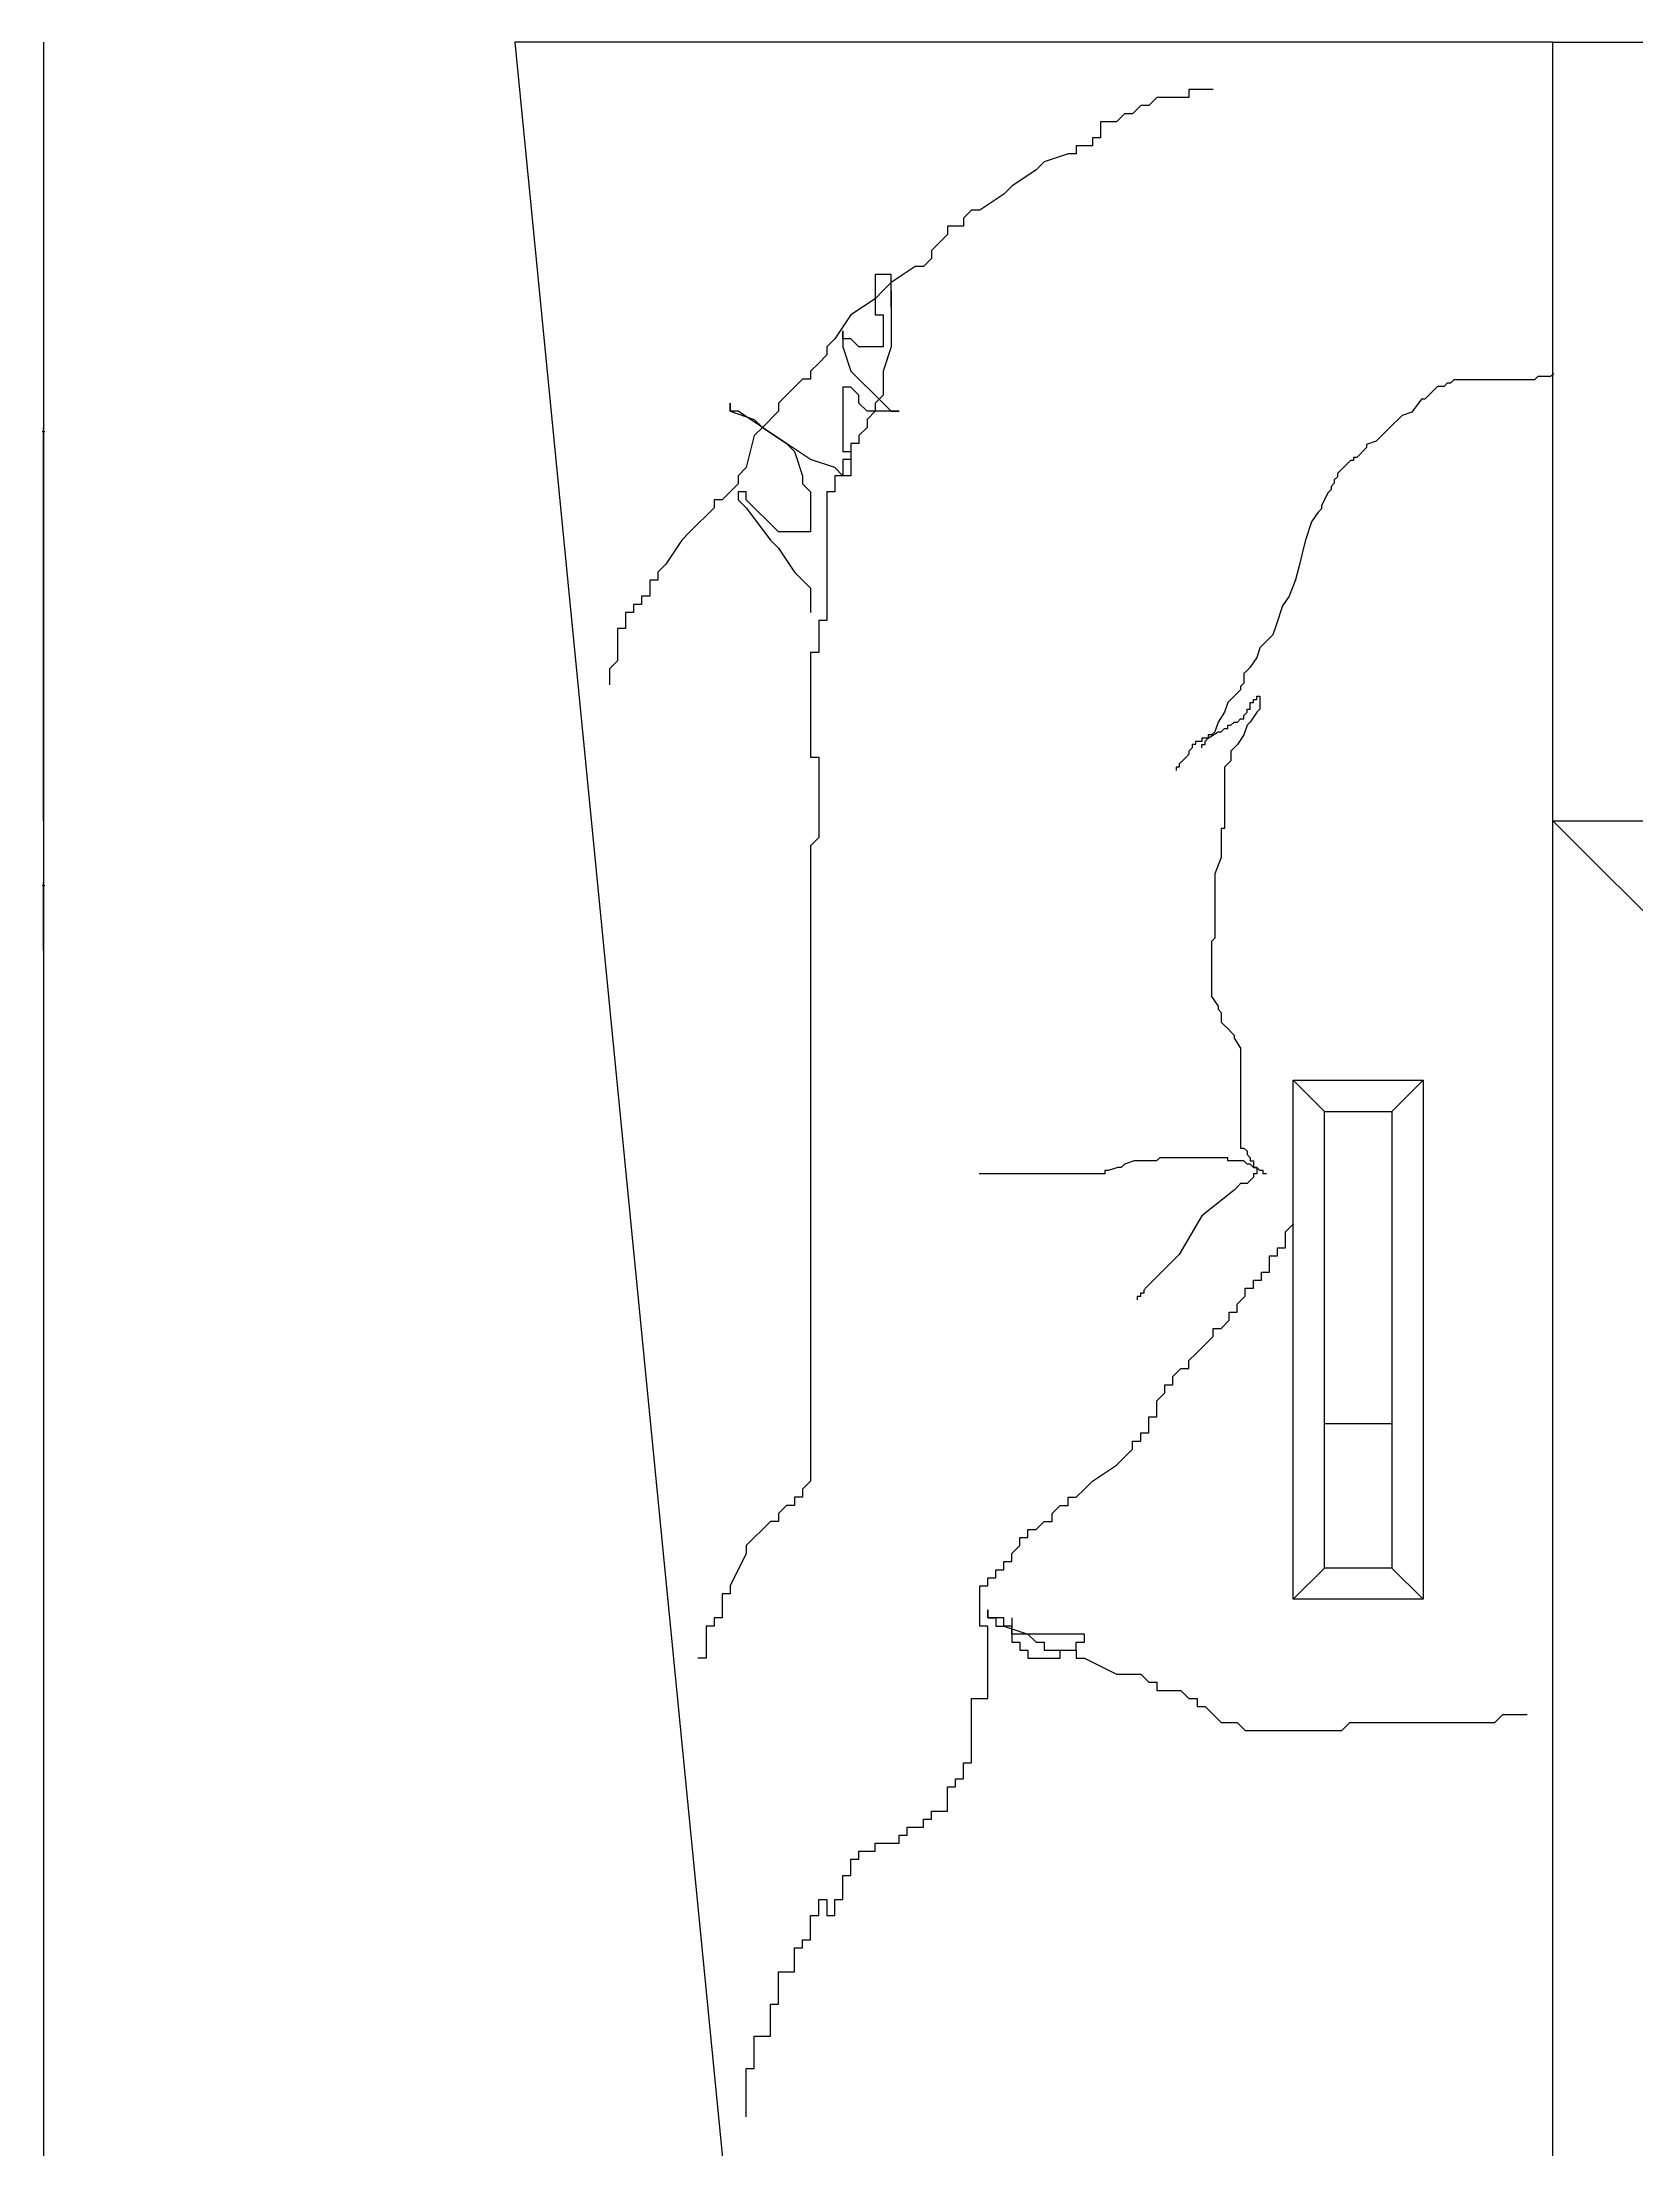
# Model space of a CAD drawing. Header units: metres. Extents: x -150 to 5859, y 346 to 5792.
# Drawn here: x -102 to 512, y 3061 to 3873 of the extents above; entities that cross this region are included whole.
import ezdxf

# ---------------------------------------------------------------- set-up
doc = ezdxf.new("R2010")
doc.units = ezdxf.units.M
for name, color, linetype in [('2', 2, 'Continuous'), ('3', 3, 'Continuous'), ('4', 4, 'Continuous'), ('7', 7, 'Continuous'), ('BH', 3, 'Continuous'), ('DIM', 3, 'Continuous')]:
    doc.layers.add(name, color=color, linetype=linetype)
doc.dimstyles.get("Standard").update_dxf_attribs({"dimtxt": 2.5, "dimasz": 2.5, "dimexe": 1.25, "dimexo": 0.625, "dimtad": 1, "dimcen": 2.5, "dimazin": 3, "dimtfac": 1, "dimtmove": 0, "dimatfit": 3})

# ---------------------------------------------------------------- blocks, each defined once
blk = doc.blocks.new('*D13')
for p, q in [((-101.48, 3872.94), (-101.48, 2672.94)), ((-101.73, 2672.94), (-101.98, 2672.94)), ((-101.48, 1472.94), (-101.48, 2672.94)), ((-101.48, 2672.94), (-101.48, 2672.94)), ((-101.23, 2672.94), (-100.98, 2672.94))]:
    blk.add_line(p, q)
at = {"layer": 'Defpoints'}
for p in [(-101.48, 3872.94), (-101.48, 2672.94), (-101.48, 1472.94)]:
    blk.add_point(p, dxfattribs=at)
at = {"layer": 'DIM', "insert": (-101.48, 2674.065), "char_height": 1, "attachment_point": 5}
blk.add_mtext('0', dxfattribs=at)
blk = doc.blocks.new('*D14')
for p, q in [((-101.48, 3522.94), (-101.48, 2747.94)), ((-101.73, 2747.94), (-101.98, 2747.94)), ((-101.48, 1972.94), (-101.48, 2747.94)), ((-101.48, 2747.94), (-101.48, 2747.94)), ((-101.23, 2747.94), (-100.98, 2747.94))]:
    blk.add_line(p, q)
at = {"layer": 'Defpoints'}
for p in [(-101.48, 3522.94), (-101.48, 2747.94), (-101.48, 1972.94)]:
    blk.add_point(p, dxfattribs=at)
at = {"layer": 'DIM', "insert": (-101.48, 2749.065), "char_height": 1, "attachment_point": 5}
blk.add_mtext('0', dxfattribs=at)
blk = doc.blocks.new('*D21')
for p, q in [((-101.48, 3572.94), (-101.48, 3547.94)), ((-101.73, 3547.94), (-101.98, 3547.94)), ((-101.48, 3522.94), (-101.48, 3547.94)), ((-101.48, 3547.94), (-101.48, 3547.94)), ((-101.23, 3547.94), (-100.98, 3547.94))]:
    blk.add_line(p, q)
at = {"layer": 'Defpoints'}
for p in [(-101.48, 3572.94), (-101.48, 3547.94), (-101.48, 3522.94)]:
    blk.add_point(p, dxfattribs=at)
at = {"layer": 'DIM', "insert": (-101.48, 3549.065), "char_height": 1, "attachment_point": 5}
blk.add_mtext('0', dxfattribs=at)
blk = doc.blocks.new('*D22')
for p, q in [((-101.48, 3872.94), (-101.48, 3722.94)), ((-101.73, 3722.94), (-101.98, 3722.94)), ((-101.48, 3572.94), (-101.48, 3722.94)), ((-101.48, 3722.94), (-101.48, 3722.94)), ((-101.23, 3722.94), (-100.98, 3722.94))]:
    blk.add_line(p, q)
at = {"layer": 'Defpoints'}
for p in [(-101.48, 3872.94), (-101.48, 3722.94), (-101.48, 3572.94)]:
    blk.add_point(p, dxfattribs=at)
at = {"layer": 'DIM', "insert": (-101.48, 3724.065), "char_height": 1, "attachment_point": 5}
blk.add_mtext('0', dxfattribs=at)

msp = doc.modelspace()

# ---------------------------------------------------------------- hatches: boundary and pattern name
at = {"layer": 'BH'}
h = msp.add_hatch(dxfattribs=at)
h.set_pattern_fill('AR-RROOF', scale=60)
h.paths.add_polyline_path([(418.1, 3460.94), (392.1, 3460.94), (392.1, 3284.94), (418.1, 3284.94)])

# ---------------------------------------------------------------- linework, layer by layer
at = {"layer": '2'}
msp.add_lwpolyline([(315.77, 1472.94), (480.1, 1472.94), (480.1, 3872.94), (80.1, 3872.94), (315.77, 1472.94)], dxfattribs=at)
at = {"layer": '3'}
msp.add_lwpolyline([(418.1, 3460.94), (418.1, 3284.94), (392.1, 3284.94), (392.1, 3460.94)], close=True, dxfattribs=at)
at = {"layer": '4'}
msp.add_line((480.1, 3872.94), (1980.1, 3872.94), dxfattribs=at)
at = {"layer": '7'}
for p, q in [((530.1, 3522.94), (480.1, 3572.94)), ((392.1, 3460.94), (380.1, 3472.94)), ((418.1, 3460.94), (430.1, 3472.94)), ((392.1, 3284.94), (380.1, 3272.94)), ((418.1, 3284.94), (430.1, 3272.94))]:
    msp.add_line(p, q, dxfattribs=at)
for points in [[(480.1, 1472.94), (480.1, 3572.94), (1980.1, 3572.94), (1980.1, 1472.94)], [(430.1, 3472.94), (430.1, 3272.94)]]:
    msp.add_lwpolyline(points, dxfattribs=at)
msp.add_lwpolyline([(430.1, 3472.94), (430.1, 3272.94), (380.1, 3272.94), (380.1, 3472.94), (430.1, 3472.94)], close=True, dxfattribs=at)
at = {"layer": 'BH'}
for p, q in [((327.51, 3851.58), (324.4, 3848.48)), ((339.91, 3851.58), (327.51, 3851.58)), ((339.91, 3854.68), (339.91, 3851.58)), ((349.22, 3854.68), (339.91, 3854.68)), ((305.8, 3842.28), (305.8, 3836.09)), ((312, 3842.28), (305.8, 3842.28)), ((315.1, 3845.38), (312, 3842.28)), ((318.2, 3845.38), (315.1, 3845.38)), ((321.3, 3848.48), (318.2, 3845.38)), ((324.4, 3848.48), (321.3, 3848.48)), ((302.69, 3836.09), (302.69, 3832.99)), ((305.8, 3836.09), (302.69, 3836.09)), ((284.08, 3826.79), (280.98, 3823.69)), ((293.39, 3829.89), (284.08, 3826.79)), ((296.49, 3829.89), (293.39, 3829.89)), ((296.49, 3832.99), (296.49, 3829.89)), ((302.69, 3832.99), (296.49, 3832.99)), ((271.68, 3817.49), (268.58, 3814.39)), ((280.98, 3823.69), (271.68, 3817.49)), ((268.58, 3814.39), (259.27, 3808.19)), ((246.87, 3801.99), (246.87, 3798.89)), ((253.07, 3801.99), (246.87, 3801.99)), ((256.17, 3808.19), (253.07, 3805.09)), ((253.07, 3805.09), (253.07, 3801.99)), ((259.27, 3808.19), (256.17, 3808.19)), ((243.76, 3795.79), (240.66, 3792.69)), ((240.66, 3792.69), (240.66, 3789.59)), ((246.87, 3798.89), (243.76, 3795.79)), ((234.46, 3786.49), (225.16, 3780.29)), ((237.56, 3786.49), (234.46, 3786.49)), ((240.66, 3789.59), (237.56, 3786.49)), ((218.95, 3783.39), (218.95, 3767.89)), ((225.16, 3783.39), (218.95, 3783.39)), ((222.05, 3777.19), (218.95, 3774.09)), ((225.16, 3780.29), (222.05, 3777.19)), ((225.16, 3770.99), (225.16, 3783.39)), ((225.16, 3777.19), (225.16, 3755.49)), ((218.95, 3774.09), (209.65, 3767.89)), ((209.65, 3767.89), (203.45, 3758.59)), ((206.55, 3761.69), (206.55, 3755.49)), ((206.55, 3758.59), (206.55, 3761.69)), ((218.95, 3767.89), (222.05, 3767.89)), ((222.05, 3767.89), (222.05, 3755.49)), ((200.34, 3752.4), (197.24, 3749.3)), ((203.45, 3758.59), (200.34, 3755.49)), ((200.34, 3755.49), (200.34, 3752.4)), ((209.65, 3758.59), (206.55, 3758.59)), ((206.55, 3755.49), (209.65, 3746.2)), ((212.75, 3755.49), (209.65, 3758.59)), ((222.05, 3755.49), (212.75, 3755.49)), ((225.16, 3755.49), (222.05, 3746.2)), ((197.24, 3749.3), (194.14, 3746.2)), ((194.14, 3746.2), (194.14, 3743.1)), ((209.65, 3746.2), (222.05, 3733.8)), ((222.05, 3746.2), (222.05, 3736.9)), ((474.29, 3744.05), (473.05, 3742.81)), ((479.27, 3744.05), (474.29, 3744.05)), ((480.51, 3745.3), (479.27, 3744.05)), ((187.94, 3740), (181.73, 3733.8)), ((191.04, 3743.1), (187.94, 3740)), ((194.14, 3743.1), (191.04, 3743.1)), ((209.65, 3740), (206.55, 3740)), ((206.55, 3740), (206.55, 3715.2)), ((212.75, 3736.9), (209.65, 3740)), ((212.75, 3733.8), (212.75, 3736.9)), ((222.05, 3736.9), (218.95, 3733.8)), ((431.98, 3736.59), (430.74, 3735.35)), ((433.23, 3737.83), (431.98, 3736.59)), ((434.47, 3739.08), (433.23, 3737.83)), ((435.72, 3740.32), (434.47, 3739.08)), ((438.2, 3740.32), (435.72, 3740.32)), ((439.45, 3741.56), (438.2, 3740.32)), ((440.69, 3741.56), (439.45, 3741.56)), ((441.94, 3742.81), (440.69, 3741.56)), ((473.05, 3742.81), (441.94, 3742.81)), ((163.13, 3733.8), (163.13, 3730.7)), ((163.13, 3730.7), (163.13, 3733.8)), ((163.13, 3730.7), (172.43, 3727.6)), ((166.23, 3730.7), (163.13, 3730.7)), ((175.53, 3724.5), (166.23, 3730.7)), ((181.73, 3730.7), (175.53, 3724.5)), ((181.73, 3733.8), (181.73, 3730.7)), ((215.85, 3730.7), (212.75, 3733.8)), ((228.26, 3730.7), (215.85, 3730.7)), ((218.95, 3730.7), (215.85, 3727.6)), ((218.95, 3733.8), (218.95, 3730.7)), ((222.05, 3733.8), (225.16, 3730.7)), ((225.16, 3730.7), (228.26, 3730.7)), ((422.03, 3729.13), (417.05, 3724.15)), ((425.76, 3730.37), (422.03, 3729.13)), ((429.49, 3735.35), (425.76, 3730.37)), ((430.74, 3735.35), (429.49, 3735.35)), ((172.43, 3721.4), (169.33, 3709)), ((172.43, 3727.6), (175.53, 3724.5)), ((175.53, 3724.5), (172.43, 3721.4)), ((175.53, 3724.5), (184.84, 3718.3)), ((194.14, 3712.1), (175.53, 3724.5)), ((215.85, 3724.5), (212.75, 3721.4)), ((212.75, 3721.4), (212.75, 3718.3)), ((215.85, 3727.6), (215.85, 3724.5)), ((417.05, 3724.15), (412.07, 3719.18)), ((184.84, 3718.3), (187.94, 3715.2)), ((187.94, 3715.2), (191.04, 3705.9)), ((203.45, 3709), (194.14, 3712.1)), ((206.55, 3715.2), (209.65, 3715.2)), ((206.55, 3712.1), (206.55, 3705.9)), ((209.65, 3712.1), (206.55, 3712.1)), ((209.65, 3718.3), (209.65, 3712.1)), ((212.75, 3718.3), (209.65, 3718.3)), ((209.65, 3715.2), (209.65, 3705.9)), ((402.12, 3711.72), (399.63, 3709.23)), ((403.36, 3711.72), (402.12, 3711.72)), ((403.36, 3712.96), (403.36, 3711.72)), ((404.61, 3712.96), (403.36, 3712.96)), ((405.85, 3714.2), (404.61, 3712.96)), ((407.09, 3715.45), (405.85, 3714.2)), ((408.34, 3716.69), (407.09, 3715.45)), ((412.07, 3719.18), (408.34, 3717.94)), ((408.34, 3717.94), (408.34, 3716.69)), ((169.33, 3709), (166.23, 3705.9)), ((166.23, 3705.9), (166.23, 3702.8)), ((191.04, 3705.9), (191.04, 3702.8)), ((206.55, 3705.9), (203.45, 3709)), ((206.55, 3705.9), (203.45, 3705.9)), ((203.45, 3705.9), (203.45, 3699.7)), ((209.65, 3705.9), (206.55, 3705.9)), ((397.14, 3705.5), (395.89, 3704.26)), ((395.89, 3704.26), (395.89, 3703.01)), ((398.38, 3707.99), (397.14, 3706.74)), ((397.14, 3706.74), (397.14, 3705.5)), ((399.63, 3709.23), (398.38, 3707.99)), ((156.92, 3696.6), (156.92, 3693.5)), ((160.02, 3696.6), (156.92, 3696.6)), ((166.23, 3702.8), (160.02, 3696.6)), ((166.23, 3699.7), (166.23, 3696.6)), ((169.33, 3699.7), (166.23, 3699.7)), ((166.23, 3696.6), (169.33, 3693.5)), ((169.33, 3696.6), (169.33, 3699.7)), ((172.43, 3693.5), (169.33, 3696.6)), ((191.04, 3702.8), (194.14, 3699.7)), ((194.14, 3699.7), (194.14, 3684.2)), ((200.34, 3699.7), (200.34, 3650.11)), ((203.45, 3699.7), (200.34, 3699.7)), ((393.41, 3699.28), (390.92, 3694.31)), ((394.65, 3700.52), (393.41, 3699.28)), ((395.89, 3703.01), (394.65, 3701.77)), ((394.65, 3701.77), (394.65, 3700.52)), ((150.72, 3687.3), (147.62, 3684.2)), ((153.82, 3690.4), (150.72, 3687.3)), ((156.92, 3693.5), (153.82, 3690.4)), ((169.33, 3693.5), (178.63, 3681.1)), ((178.63, 3687.3), (172.43, 3693.5)), ((181.73, 3684.2), (178.63, 3687.3)), ((387.18, 3688.09), (384.69, 3680.63)), ((389.67, 3691.82), (387.18, 3688.09)), ((390.92, 3693.06), (389.67, 3691.82)), ((390.92, 3694.31), (390.92, 3693.06)), ((144.52, 3681.1), (138.31, 3671.8)), ((147.62, 3684.2), (144.52, 3681.1)), ((178.63, 3681.1), (181.73, 3678)), ((194.14, 3684.2), (181.73, 3684.2)), ((384.69, 3680.63), (382.21, 3670.68)), ((138.31, 3671.8), (135.21, 3668.7)), ((181.73, 3678), (187.94, 3668.7)), ((132.11, 3665.61), (132.11, 3659.41)), ((135.21, 3665.61), (132.11, 3665.61)), ((135.21, 3668.7), (135.21, 3665.61)), ((187.94, 3668.7), (191.04, 3665.61)), ((191.04, 3665.61), (194.14, 3662.51)), ((380.96, 3665.7), (378.47, 3659.48)), ((382.21, 3670.68), (380.96, 3665.7)), ((129.01, 3656.31), (125.91, 3656.31)), ((125.91, 3656.31), (125.91, 3653.21)), ((129.01, 3659.41), (129.01, 3656.31)), ((132.11, 3659.41), (129.01, 3659.41)), ((194.14, 3662.51), (194.14, 3653.21)), ((375.98, 3655.75), (373.5, 3648.29)), ((378.47, 3659.48), (375.98, 3655.75)), ((119.7, 3647.01), (119.7, 3634.61)), ((122.81, 3647.01), (119.7, 3647.01)), ((122.81, 3653.21), (122.81, 3647.01)), ((125.91, 3653.21), (122.81, 3653.21)), ((197.24, 3650.11), (197.24, 3637.71)), ((200.34, 3650.11), (197.24, 3650.11)), ((373.5, 3648.29), (372.25, 3644.56)), ((367.27, 3639.59), (366.03, 3635.85)), ((372.25, 3644.56), (367.27, 3639.59)), ((119.7, 3634.61), (116.6, 3631.51)), ((116.6, 3631.51), (116.6, 3625.31)), ((194.14, 3637.71), (194.14, 3597.41)), ((197.24, 3637.71), (194.14, 3637.71)), ((362.3, 3630.88), (361.05, 3629.64)), ((363.54, 3632.12), (362.3, 3630.88)), ((366.03, 3635.85), (363.54, 3632.12)), ((358.56, 3622.17), (357.32, 3620.93)), ((359.81, 3623.42), (358.56, 3622.17)), ((361.05, 3625.9), (359.81, 3624.66)), ((359.81, 3624.66), (359.81, 3623.42)), ((361.05, 3629.64), (361.05, 3625.9)), ((353.58, 3614.71), (351.1, 3610.98)), ((354.83, 3618.44), (353.58, 3614.71)), ((356.07, 3619.69), (354.83, 3618.44)), ((357.32, 3620.93), (356.07, 3619.69)), ((361.05, 3613.47), (362.3, 3614.71)), ((362.3, 3615.96), (363.54, 3615.96)), ((362.3, 3614.71), (362.3, 3615.96)), ((363.54, 3618.44), (364.78, 3618.44)), ((363.54, 3615.96), (363.54, 3618.44)), ((366.03, 3614.71), (363.54, 3610.98)), ((364.78, 3618.44), (364.78, 3619.69)), ((364.78, 3619.69), (366.03, 3619.69)), ((366.03, 3620.93), (367.27, 3620.93)), ((366.03, 3619.69), (366.03, 3620.93)), ((367.27, 3615.96), (366.03, 3614.71)), ((367.27, 3620.93), (367.27, 3615.96)), ((347.36, 3604.76), (351.1, 3607.25)), ((347.36, 3606.01), (347.36, 3604.76)), ((348.61, 3606.01), (347.36, 3606.01)), ((349.85, 3607.25), (348.61, 3606.01)), ((351.1, 3610.98), (349.85, 3607.25)), ((351.1, 3607.25), (352.34, 3607.25)), ((352.34, 3607.25), (353.58, 3608.49)), ((353.58, 3608.49), (354.83, 3608.49)), ((354.83, 3609.74), (356.07, 3609.74)), ((354.83, 3608.49), (354.83, 3609.74)), ((356.07, 3609.74), (357.32, 3610.98)), ((357.32, 3610.98), (358.56, 3610.98)), ((358.56, 3610.98), (359.81, 3612.22)), ((361.05, 3606.01), (358.56, 3602.28)), ((359.81, 3612.22), (361.05, 3612.22)), ((361.05, 3612.22), (361.05, 3613.47)), ((362.3, 3609.74), (361.05, 3606.01)), ((363.54, 3610.98), (362.3, 3609.74)), ((339.9, 3598.54), (338.65, 3597.3)), ((341.14, 3601.03), (339.9, 3599.79)), ((339.9, 3599.79), (339.9, 3598.54)), ((341.14, 3602.28), (341.14, 3601.03)), ((342.38, 3602.28), (341.14, 3602.28)), ((342.38, 3603.52), (342.38, 3602.28)), ((344.87, 3603.52), (342.38, 3603.52)), ((344.87, 3604.76), (344.87, 3603.52)), ((347.36, 3604.76), (344.87, 3604.76)), ((344.87, 3602.28), (346.12, 3602.28)), ((344.87, 3601.03), (344.87, 3602.28)), ((346.12, 3603.52), (347.36, 3604.76)), ((346.12, 3602.28), (346.12, 3603.52)), ((357.32, 3601.03), (356.07, 3599.79)), ((356.07, 3599.79), (356.07, 3596.06)), ((358.56, 3602.28), (357.32, 3601.03)), ((194.14, 3597.41), (197.24, 3597.41)), ((197.24, 3597.41), (197.24, 3566.42)), ((334.92, 3593.57), (334.92, 3592.33)), ((336.16, 3593.57), (334.92, 3593.57)), ((337.41, 3596.06), (336.16, 3594.81)), ((336.16, 3594.81), (336.16, 3593.57)), ((338.65, 3597.3), (337.41, 3596.06)), ((354.83, 3594.81), (353.58, 3593.57)), ((353.58, 3593.57), (353.58, 3569.94)), ((356.07, 3596.06), (354.83, 3594.81)), ((197.24, 3566.42), (194.14, 3563.32)), ((352.34, 3569.94), (352.34, 3558.75)), ((353.58, 3569.94), (352.34, 3569.94)), ((194.14, 3563.32), (194.14, 3318.45)), ((352.34, 3558.75), (349.85, 3552.53)), ((349.85, 3552.53), (349.85, 3527.66)), ((349.85, 3527.66), (348.61, 3526.41)), ((348.61, 3526.41), (348.61, 3505.27)), ((348.61, 3505.27), (351.1, 3501.54)), ((351.1, 3501.54), (351.1, 3500.3)), ((351.1, 3500.3), (352.34, 3499.05)), ((352.34, 3499.05), (352.34, 3495.32)), ((352.34, 3495.32), (353.58, 3494.08)), ((353.58, 3494.08), (354.83, 3492.83)), ((354.83, 3492.83), (356.07, 3491.59)), ((356.07, 3491.59), (357.32, 3490.35)), ((357.32, 3490.35), (357.32, 3489.1)), ((357.32, 3489.1), (359.81, 3485.37)), ((359.81, 3485.37), (359.81, 3446.82)), ((359.81, 3446.82), (361.05, 3446.82)), ((361.05, 3446.82), (362.3, 3445.58)), ((362.3, 3445.58), (362.3, 3444.33)), ((362.3, 3444.33), (363.54, 3443.09)), ((307.54, 3436.87), (259.01, 3436.87)), ((307.54, 3438.11), (307.54, 3436.87)), ((308.79, 3438.11), (307.54, 3438.11)), ((312.52, 3439.36), (308.79, 3438.11)), ((313.76, 3439.36), (312.52, 3439.36)), ((315.01, 3440.6), (313.76, 3439.36)), ((318.74, 3441.84), (315.01, 3440.6)), ((327.45, 3441.84), (318.74, 3441.84)), ((328.7, 3443.09), (327.45, 3441.84)), ((354.83, 3443.09), (328.7, 3443.09)), ((354.83, 3441.84), (354.83, 3443.09)), ((361.05, 3441.84), (354.83, 3441.84)), ((362.3, 3440.6), (361.05, 3441.84)), ((363.54, 3440.6), (362.3, 3440.6)), ((363.54, 3443.09), (363.54, 3441.84)), ((363.54, 3441.84), (364.78, 3441.84)), ((364.78, 3439.36), (363.54, 3440.6)), ((364.78, 3435.63), (363.54, 3434.38)), ((364.78, 3441.84), (364.78, 3439.36)), ((366.03, 3439.36), (364.78, 3439.36)), ((364.78, 3439.36), (366.03, 3439.36)), ((364.78, 3436.87), (364.78, 3435.63)), ((366.03, 3436.87), (364.78, 3436.87)), ((367.27, 3438.11), (366.03, 3439.36)), ((366.03, 3439.36), (366.03, 3436.87)), ((368.52, 3438.11), (367.27, 3438.11)), ((368.52, 3436.87), (368.52, 3438.11)), ((369.76, 3436.87), (368.52, 3436.87)), ((357.32, 3430.65), (344.87, 3420.7)), ((358.56, 3431.89), (357.32, 3430.65)), ((359.81, 3433.14), (358.56, 3431.89)), ((362.3, 3433.14), (359.81, 3433.14)), ((363.54, 3434.38), (362.3, 3433.14)), ((344.87, 3420.7), (336.16, 3405.78)), ((377.13, 3414.54), (380.23, 3417.63)), ((377.13, 3408.34), (377.13, 3414.54)), ((336.16, 3405.78), (327.45, 3397.07)), ((370.93, 3405.24), (374.03, 3405.24)), ((370.93, 3399.04), (370.93, 3405.24)), ((374.03, 3408.34), (377.13, 3408.34)), ((374.03, 3405.24), (374.03, 3408.34)), ((327.45, 3397.07), (323.72, 3393.34)), ((364.72, 3395.94), (367.83, 3395.94)), ((364.72, 3392.84), (364.72, 3395.94)), ((367.83, 3399.04), (370.93, 3399.04)), ((367.83, 3395.94), (367.83, 3399.04)), ((319.99, 3389.61), (319.99, 3388.37)), ((321.23, 3389.61), (319.99, 3389.61)), ((321.23, 3390.85), (321.23, 3389.61)), ((322.47, 3390.85), (321.23, 3390.85)), ((323.72, 3393.34), (322.47, 3392.1)), ((322.47, 3392.1), (322.47, 3390.85)), ((358.52, 3386.64), (361.62, 3389.74)), ((358.52, 3383.54), (358.52, 3386.64)), ((361.62, 3392.84), (364.72, 3392.84)), ((361.62, 3389.74), (361.62, 3392.84)), ((352.32, 3377.34), (355.42, 3380.44)), ((355.42, 3383.54), (358.52, 3383.54)), ((355.42, 3380.44), (355.42, 3383.54)), ((343.01, 3368.04), (346.12, 3371.14)), ((346.12, 3371.14), (349.22, 3374.24)), ((349.22, 3377.34), (352.32, 3377.34)), ((349.22, 3374.24), (349.22, 3377.34)), ((339.91, 3364.94), (343.01, 3368.04)), ((339.91, 3361.84), (339.91, 3364.94)), ((330.61, 3355.64), (333.71, 3355.64)), ((330.61, 3352.54), (330.61, 3355.64)), ((333.71, 3358.74), (336.81, 3361.84)), ((333.71, 3355.64), (333.71, 3358.74)), ((336.81, 3361.84), (339.91, 3361.84)), ((327.51, 3349.44), (330.61, 3352.54)), ((327.51, 3343.24), (327.51, 3349.44)), ((324.4, 3343.24), (327.51, 3343.24)), ((324.4, 3337.04), (324.4, 3343.24)), ((315.1, 3327.75), (318.2, 3330.84)), ((318.2, 3333.94), (321.3, 3333.94)), ((318.2, 3330.84), (318.2, 3333.94)), ((321.3, 3337.04), (324.4, 3337.04)), ((321.3, 3333.94), (321.3, 3337.04)), ((302.69, 3318.45), (312, 3324.65)), ((312, 3324.65), (315.1, 3327.75)), ((194.14, 3318.45), (191.04, 3315.35)), ((191.04, 3315.35), (191.04, 3312.25)), ((296.49, 3312.25), (299.59, 3315.35)), ((299.59, 3315.35), (302.69, 3318.45)), ((184.84, 3309.15), (181.73, 3306.05)), ((181.73, 3306.05), (181.73, 3302.95)), ((187.94, 3309.15), (184.84, 3309.15)), ((187.94, 3312.25), (187.94, 3309.15)), ((191.04, 3312.25), (187.94, 3312.25)), ((287.19, 3306.05), (290.29, 3309.15)), ((287.19, 3302.95), (287.19, 3306.05)), ((290.29, 3309.15), (293.39, 3309.15)), ((293.39, 3312.25), (296.49, 3312.25)), ((293.39, 3309.15), (293.39, 3312.25)), ((175.53, 3299.85), (172.43, 3296.75)), ((178.63, 3302.95), (175.53, 3299.85)), ((181.73, 3302.95), (178.63, 3302.95)), ((277.88, 3299.85), (280.98, 3299.85)), ((277.88, 3296.75), (277.88, 3299.85)), ((280.98, 3299.85), (284.08, 3302.95)), ((284.08, 3302.95), (287.19, 3302.95)), ((169.33, 3290.55), (163.13, 3278.15)), ((172.43, 3296.75), (169.33, 3293.65)), ((169.33, 3293.65), (169.33, 3290.55)), ((271.68, 3290.55), (274.78, 3293.65)), ((271.68, 3287.45), (271.68, 3290.55)), ((274.78, 3296.75), (277.88, 3296.75)), ((274.78, 3293.65), (274.78, 3296.75)), ((262.37, 3281.25), (265.48, 3281.25)), ((262.37, 3278.15), (262.37, 3281.25)), ((265.48, 3284.35), (268.58, 3284.35)), ((265.48, 3281.25), (265.48, 3284.35)), ((268.58, 3287.45), (271.68, 3287.45)), ((268.58, 3284.35), (268.58, 3287.45)), ((163.13, 3275.05), (160.02, 3275.05)), ((160.02, 3275.05), (160.02, 3265.75)), ((163.13, 3278.15), (163.13, 3275.05)), ((259.27, 3278.15), (262.37, 3278.15)), ((259.27, 3262.65), (259.27, 3278.15)), ((156.92, 3265.75), (156.92, 3262.65)), ((160.02, 3265.75), (156.92, 3265.75)), ((262.37, 3268.85), (262.37, 3265.75)), ((262.37, 3265.75), (262.37, 3268.85)), ((262.37, 3265.75), (265.48, 3265.75)), ((268.58, 3265.75), (262.37, 3265.75)), ((265.48, 3265.75), (265.48, 3262.65)), ((268.58, 3262.65), (268.58, 3265.75)), ((271.68, 3265.75), (271.68, 3256.45)), ((153.82, 3262.65), (153.82, 3250.25)), ((156.92, 3262.65), (153.82, 3262.65)), ((262.37, 3262.65), (259.27, 3262.65)), ((262.37, 3234.76), (262.37, 3262.65)), ((265.48, 3262.65), (268.58, 3262.65)), ((268.58, 3262.65), (277.88, 3259.55)), ((271.68, 3262.65), (268.58, 3262.65)), ((271.68, 3259.55), (271.68, 3262.65)), ((299.59, 3259.55), (271.68, 3259.55)), ((277.88, 3259.55), (280.98, 3256.45)), ((299.59, 3256.45), (299.59, 3259.55)), ((153.82, 3250.25), (150.72, 3250.25)), ((271.68, 3256.45), (274.78, 3256.45)), ((274.78, 3256.45), (274.78, 3253.35)), ((274.78, 3253.35), (277.88, 3253.35)), ((277.88, 3253.35), (277.88, 3250.25)), ((277.88, 3250.25), (290.29, 3250.25)), ((280.98, 3256.45), (284.08, 3256.45)), ((284.08, 3256.45), (284.08, 3253.35)), ((284.08, 3253.35), (296.49, 3253.35)), ((290.29, 3253.35), (296.49, 3253.35)), ((290.29, 3250.25), (290.29, 3253.35)), ((296.49, 3256.45), (299.59, 3256.45)), ((296.49, 3253.35), (296.49, 3256.45)), ((296.49, 3253.35), (296.49, 3250.25)), ((296.49, 3250.25), (299.59, 3250.25)), ((299.59, 3250.25), (312, 3244.06)), ((312, 3244.06), (321.3, 3244.06)), ((321.3, 3244.06), (324.4, 3240.96)), ((324.4, 3240.96), (327.51, 3240.96)), ((327.51, 3240.96), (327.51, 3237.86)), ((256.17, 3234.76), (262.37, 3234.76)), ((256.17, 3209.96), (256.17, 3234.76)), ((327.51, 3237.86), (336.81, 3237.86)), ((336.81, 3237.86), (339.91, 3234.76)), ((339.91, 3234.76), (343.01, 3234.76)), ((343.01, 3234.76), (343.01, 3231.66)), ((343.01, 3231.66), (346.12, 3231.66)), ((346.12, 3231.66), (349.22, 3228.56)), ((349.22, 3228.56), (352.32, 3225.46)), ((352.32, 3225.46), (358.52, 3225.46)), ((358.52, 3225.46), (361.62, 3222.36)), ((398.84, 3222.36), (401.94, 3225.46)), ((401.94, 3225.46), (457.77, 3225.46)), ((457.77, 3225.46), (460.87, 3228.56)), ((460.87, 3228.56), (470.18, 3228.56)), ((361.62, 3222.36), (398.84, 3222.36)), ((253.07, 3209.96), (256.17, 3209.96)), ((253.07, 3203.76), (253.07, 3209.96)), ((246.87, 3200.66), (249.97, 3200.66)), ((246.87, 3191.36), (246.87, 3200.66)), ((249.97, 3203.76), (253.07, 3203.76)), ((249.97, 3200.66), (249.97, 3203.76)), ((231.36, 3185.16), (237.56, 3185.16)), ((231.36, 3182.06), (231.36, 3185.16)), ((237.56, 3188.26), (240.66, 3188.26)), ((237.56, 3185.16), (237.56, 3188.26)), ((240.66, 3191.36), (246.87, 3191.36)), ((240.66, 3188.26), (240.66, 3191.36)), ((212.75, 3175.86), (218.95, 3175.86)), ((212.75, 3172.76), (212.75, 3175.86)), ((218.95, 3178.96), (228.26, 3178.96)), ((218.95, 3175.86), (218.95, 3178.96)), ((228.26, 3182.06), (231.36, 3182.06)), ((228.26, 3178.96), (228.26, 3182.06)), ((209.65, 3166.56), (209.65, 3172.76)), ((209.65, 3172.76), (212.75, 3172.76)), ((206.55, 3157.27), (206.55, 3166.56)), ((206.55, 3166.56), (209.65, 3166.56)), ((194.14, 3151.07), (197.24, 3151.07)), ((194.14, 3141.77), (194.14, 3151.07)), ((197.24, 3157.27), (200.34, 3157.27)), ((197.24, 3151.07), (197.24, 3157.27)), ((200.34, 3157.27), (200.34, 3151.07)), ((200.34, 3151.07), (203.45, 3151.07)), ((203.45, 3157.27), (206.55, 3157.27)), ((203.45, 3151.07), (203.45, 3157.27)), ((187.94, 3138.67), (191.04, 3138.67)), ((187.94, 3129.37), (187.94, 3138.67)), ((191.04, 3141.77), (194.14, 3141.77)), ((191.04, 3138.67), (191.04, 3141.77)), ((181.73, 3129.37), (187.94, 3129.37)), ((181.73, 3116.97), (181.73, 3129.37)), ((178.63, 3116.97), (181.73, 3116.97)), ((178.63, 3104.57), (178.63, 3116.97)), ((172.43, 3104.57), (178.63, 3104.57)), ((172.43, 3092.17), (172.43, 3104.57)), ((169.33, 3092.17), (172.43, 3092.17)), ((169.33, 3073.58), (169.33, 3092.17))]:
    msp.add_line(p, q, dxfattribs=at)

# ---------------------------------------------------------------- dimensions: what is measured, and where the dimension line sits
at = {"layer": 'DIM'}
for base, p1, p2, picture, middle in [((-101.48, 2672.94), (-101.48, 3872.94), (-101.48, 1472.94), '*D13', (-101.48, 2674.065)), ((-101.48, 3722.94), (-101.48, 3872.94), (-101.48, 3572.94), '*D22', (-101.48, 3724.065)), ((-101.48, 3547.94), (-101.48, 3572.94), (-101.48, 3522.94), '*D21', (-101.48, 3549.065)), ((-101.48, 2747.94), (-101.48, 3522.94), (-101.48, 1972.94), '*D14', (-101.48, 2749.065))]:
    dim = msp.add_linear_dim(base=base, p1=p1, p2=p2, dimstyle='Standard', dxfattribs=at)
    dim.commit()
    dim.dimension.update_dxf_attribs({"geometry": picture, "text_midpoint": middle})

doc.saveas('drawing.dxf')
